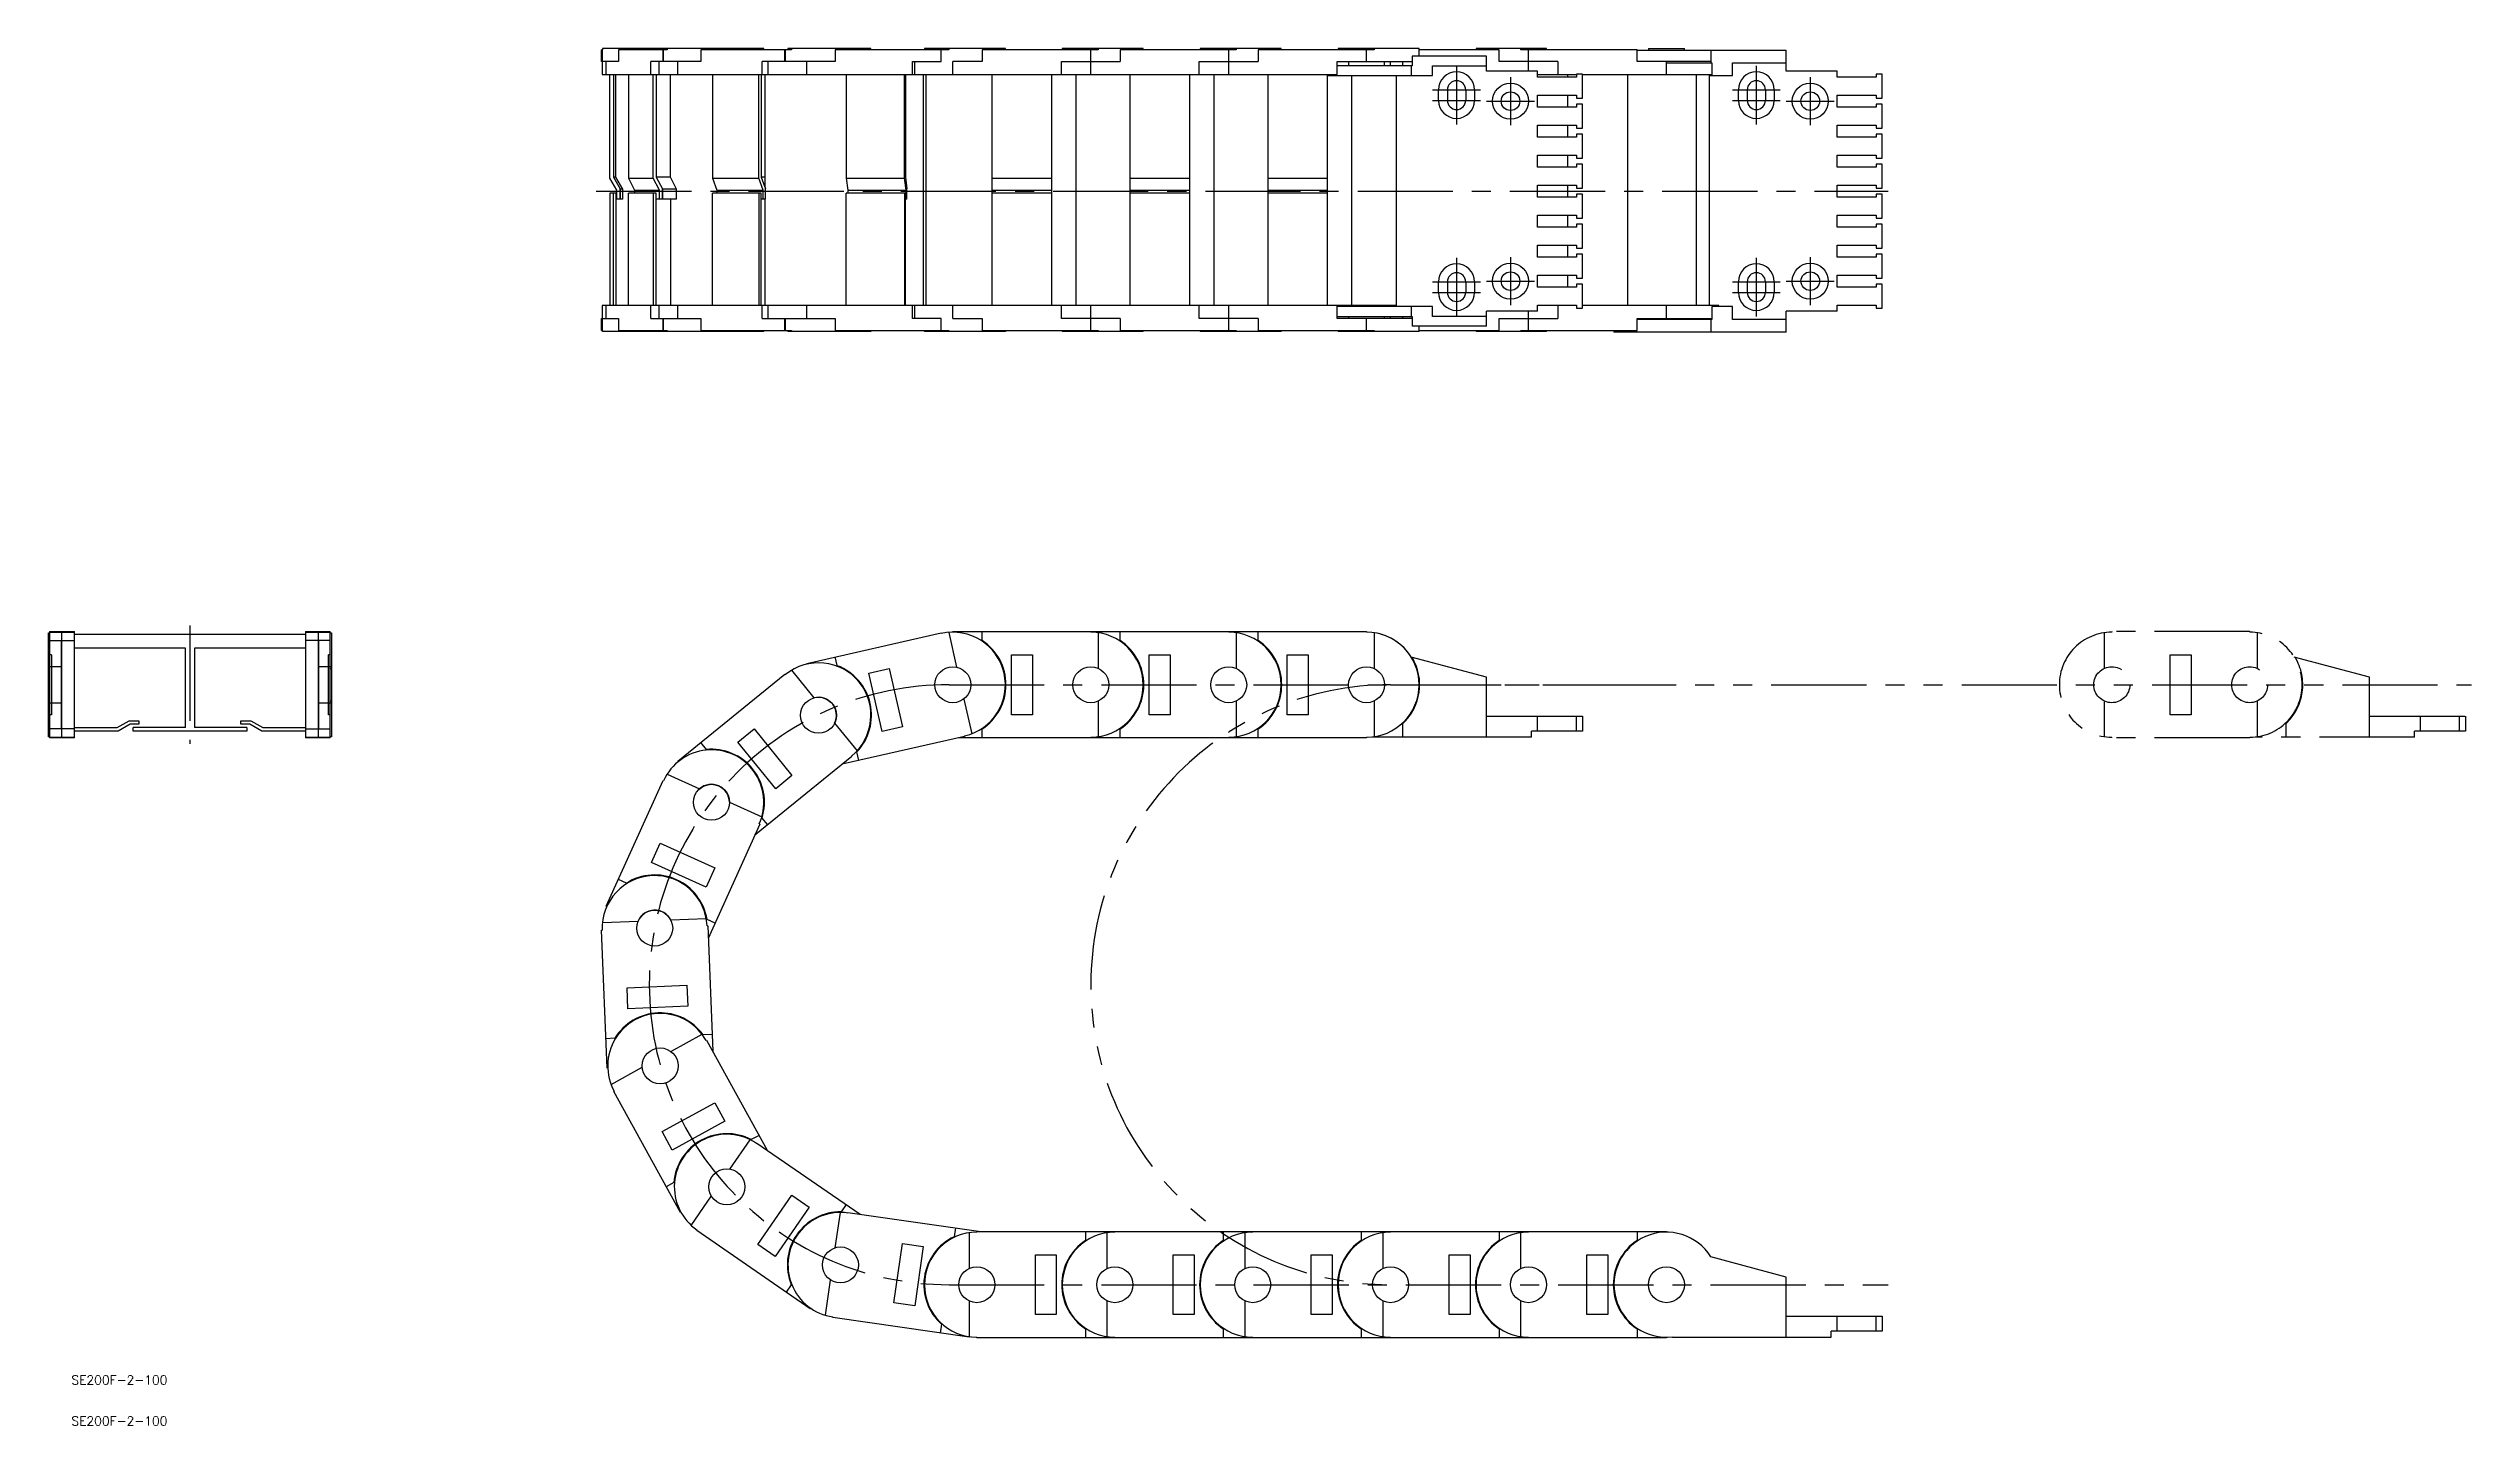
# Model space of a CAD drawing. Extents: x -185 to 624, y -365 to 94.
import ezdxf

# ---------------------------------------------------------------- set-up
doc = ezdxf.new("R2010")
doc.units = 0
doc.linetypes.add('CENTER', pattern=[50.8, 31.75, -6.35, 6.35, -6.35])
doc.linetypes.add('PHANTOM', pattern=[63.5, 31.75, -6.35, 6.35, -6.35, 6.35, -6.35])
doc.layers.get('0').update_dxf_attribs({"linetype": 'CONTINUOUS'})
doc.layers.add('CENTER', color=1, linetype='CONTINUOUS')
doc.styles.get("Standard").update_dxf_attribs({"font": 'txt.shx', "height": 3, "bigfont": 'bigfont.shx'})

# ---------------------------------------------------------------- blocks, each defined once
blk = doc.blocks.new('*U2')
at = {"color": 7, "linetype": 'CONTINUOUS'}
blk.add_text('SE200F-2-100', height=3, dxfattribs=at).set_placement((-176.87, -364.65))
blk = doc.blocks.new('*U3')
at = {"color": 7, "linetype": 'CONTINUOUS'}
blk.add_text('SE200F-2-100', height=3, dxfattribs=at).set_placement((-176.87, -350.98))

msp = doc.modelspace()

# ---------------------------------------------------------------- linework, layer by layer
at = {"color": 7, "linetype": 'CONTINUOUS'}
for p, q in [((0, 90.05), (0, 94)), ((0.28, 94), (0, 94)), ((5.59, 90.05), (0, 90.05)), ((0.19, 94), (0.19, 85.7)), ((54.12, 94.4), (0.28, 94.4)), ((0.28, 94.4), (0.28, 94)), ((1.55, 85.7), (1.55, 90.05)), ((21.86, 94), (5.59, 94)), ((5.59, 94), (5.59, 90.05)), ((33.06, 90.05), (16.45, 90.05)), ((16.45, 85.7), (16.45, 90.05)), ((19.12, 90.05), (19.12, 85.7)), ((20.49, 90.05), (20.49, 94)), ((20.67, 90.05), (20.67, 94)), ((21.86, 94.4), (21.86, 94)), ((25.45, 85.7), (25.45, 90.05)), ((33.06, 94), (33.06, 90.05)), ((63.33, 94), (33.06, 94)), ((53.55, 85.7), (53.55, 90.05)), ((77.95, 90.05), (53.55, 90.05)), ((54.12, 94), (54.12, 94.4)), ((55.41, 90.05), (55.41, 85.7)), ((61.15, 90.05), (61.15, 94)), ((61.28, 90.05), (61.28, 94)), ((89.82, 94.4), (62.14, 94.4)), ((62.14, 94.4), (62.14, 94)), ((63.33, 94.4), (63.33, 94)), ((68.4, 85.7), (68.4, 90.05)), ((115.78, 94), (77.95, 94)), ((77.95, 94), (77.95, 90.05)), ((89.82, 94), (89.82, 94.4)), ((103.7, 85.7), (103.7, 90.05)), ((103.7, 90.05), (113.3, 90.05)), ((104.35, 90.05), (104.35, 85.7)), ((107.67, 94.4), (107.67, 94)), ((134.67, 94.4), (107.67, 94.4)), ((111.17, 94.4), (111.17, 94)), ((113.25, 90.05), (113.25, 94)), ((113.3, 90.05), (113.3, 94)), ((115.78, 94.4), (115.78, 94)), ((117.17, 85.7), (117.17, 90.05)), ((126.97, 90.05), (117.17, 90.05)), ((165.67, 94), (126.97, 94)), ((126.97, 94), (126.97, 90.05)), ((134.67, 94), (134.67, 94.4)), ((153.37, 85.7), (153.37, 90.05)), ((153.37, 90.05), (172.97, 90.05)), ((180.67, 94.4), (153.67, 94.4)), ((153.67, 94.4), (153.67, 94)), ((157.17, 94.4), (157.17, 94)), ((163.17, 85.7), (163.17, 94)), ((165.67, 94.4), (165.67, 94)), ((172.97, 94), (172.97, 90.05)), ((211.67, 94), (172.97, 94)), ((180.67, 94), (180.67, 94.4)), ((199.37, 85.7), (199.37, 90.05)), ((199.37, 90.05), (218.97, 90.05)), ((226.67, 94.4), (199.67, 94.4)), ((199.67, 94.4), (199.67, 94)), ((203.17, 94.4), (203.17, 94)), ((209.17, 85.7), (209.17, 94)), ((211.67, 94.4), (211.67, 94)), ((218.97, 94), (218.97, 90.05)), ((257.67, 94), (218.97, 94)), ((226.67, 94), (226.67, 94.4)), ((245.37, 90.05), (270.32, 90.05)), ((245.37, 85.7), (245.37, 90.05)), ((245.67, 94.4), (245.67, 94)), ((272.67, 94.4), (245.67, 94.4)), ((249.17, 90.05), (249.17, 88.6)), ((255.17, 90.05), (255.17, 94)), ((257.67, 94.4), (257.67, 94)), ((261.17, 88.6), (261.17, 90.05)), ((263.17, 88.6), (263.17, 90.05)), ((267.17, 90.05), (267.17, 88.6)), ((295.17, 91.85), (270.32, 91.85)), ((270.32, 91.85), (270.32, 88.6)), ((272.67, 91.85), (272.67, 94.4)), ((299.37, 94), (272.67, 94)), ((315.17, 94.4), (291.67, 94.4)), ((291.67, 94.4), (291.67, 94)), ((295.17, 88.6), (295.17, 91.85)), ((299.37, 90.05), (299.37, 94)), ((318.97, 90.05), (299.37, 90.05)), ((306.67, 94), (306.67, 94.4)), ((345.37, 94), (306.67, 94)), ((309.17, 86.85), (309.17, 94)), ((315.17, 94), (315.17, 94.4)), ((318.97, 90.05), (318.97, 85.7)), ((345.37, 90.05), (345.37, 94)), ((345.37, 93.85), (395.17, 93.85)), ((370.04, 90.05), (345.37, 90.05)), ((349.17, 94.4), (361.17, 94.4)), ((349.17, 94.4), (349.17, 93.85)), ((355.17, 85.7), (355.17, 90.05)), ((355.17, 89.6), (370.32, 89.6)), ((361.17, 93.85), (361.17, 94.4)), ((370.04, 93.85), (370.04, 89.6)), ((370.32, 89.6), (370.32, 85.35)), ((377.17, 89.6), (395.17, 89.6)), ((377.17, 85.35), (377.17, 89.6)), ((395.17, 86.85), (395.17, 93.85)), ((0.19, 85.7), (245.37, 85.7)), ((2.72, 51.2), (2.72, 85.7)), ((3.92, 85.7), (3.92, 51.52)), ((4.72, 51.52), (4.72, 85.7)), ((8.91, 85.7), (8.91, 51.2)), ((17.14, 51.2), (17.14, 85.7)), ((18.23, 85.7), (18.23, 51.52)), ((22.94, 51.52), (22.94, 85.7)), ((36.93, 85.7), (36.93, 51.2)), ((52.45, 51.2), (52.45, 85.7)), ((53.21, 85.7), (53.21, 51.52)), ((54.4, 85.7), (54.4, 48.24)), ((81.56, 85.7), (81.56, 51.2)), ((101.06, 51.2), (101.06, 85.7)), ((101.33, 85.7), (101.33, 51.52)), ((107.2, 85.7), (107.2, 8.7)), ((108.19, 85.7), (108.19, 8.7)), ((130.17, 85.7), (130.17, 8.7)), ((150.17, 8.7), (150.17, 85.7)), ((158.17, 85.7), (158.17, 8.7)), ((176.17, 85.7), (176.17, 8.7)), ((196.17, 8.7), (196.17, 85.7)), ((204.17, 85.7), (204.17, 8.7)), ((222.17, 85.7), (222.17, 8.7)), ((242.17, 8.7), (242.17, 85.7)), ((242.17, 85.35), (277.17, 85.35)), ((270.32, 88.6), (245.37, 88.6)), ((250.17, 85.35), (250.17, 8.7)), ((265.17, 8.35), (265.17, 85.35)), ((270.04, 88.6), (270.04, 85.35)), ((277.17, 88.6), (295.17, 88.6)), ((277.17, 85.35), (277.17, 88.6)), ((295.17, 86.85), (295.17, 88.6)), ((312.17, 86.85), (295.17, 86.85)), ((312.17, 84.85), (312.17, 86.85)), ((325.17, 84.85), (312.17, 84.85)), ((312.18, 85.7), (325.17, 85.7)), ((322.17, 85.7), (322.17, 84.85)), ((327.17, 85.85), (325.17, 85.85)), ((325.17, 85.85), (325.17, 84.85)), ((327.17, 77.85), (327.17, 85.85)), ((327.17, 85.7), (370.32, 85.7)), ((342.17, 85.7), (342.17, 8.7)), ((365.17, 8.7), (365.17, 85.7)), ((369.42, 85.35), (369.42, 8.7)), ((369.42, 85.35), (377.17, 85.35)), ((412.17, 86.85), (395.17, 86.85)), ((412.17, 84.85), (412.17, 86.85)), ((425.17, 84.85), (412.17, 84.85)), ((427.17, 85.85), (425.17, 85.85)), ((425.17, 85.85), (425.17, 84.85)), ((427.17, 77.85), (427.17, 85.85)), ((279.17, 77.1), (279.17, 80.6)), ((282.12, 80.6), (282.12, 77.1)), ((288.22, 80.6), (288.22, 77.1)), ((291.17, 80.6), (291.17, 77.1)), ((312.17, 74.85), (312.17, 78.85)), ((312.17, 78.85), (325.17, 78.85)), ((325.17, 74.85), (312.17, 74.85)), ((322.17, 78.85), (322.17, 74.85)), ((325.17, 78.85), (325.17, 77.85)), ((325.17, 77.85), (327.17, 77.85)), ((327.17, 75.85), (325.17, 75.85)), ((325.17, 75.85), (325.17, 74.85)), ((327.17, 67.85), (327.17, 75.85)), ((379.17, 77.1), (379.17, 80.6)), ((382.12, 80.6), (382.12, 77.1)), ((388.22, 80.6), (388.22, 77.1)), ((391.17, 80.6), (391.17, 77.1)), ((412.17, 74.85), (412.17, 78.85)), ((412.17, 78.85), (425.17, 78.85)), ((425.17, 74.85), (412.17, 74.85)), ((425.17, 78.85), (425.17, 77.85)), ((425.17, 77.85), (427.17, 77.85)), ((427.17, 75.85), (425.17, 75.85)), ((425.17, 75.85), (425.17, 74.85)), ((427.17, 67.85), (427.17, 75.85)), ((312.17, 68.85), (325.17, 68.85)), ((312.17, 64.85), (312.17, 68.85)), ((325.17, 64.85), (312.17, 64.85)), ((322.17, 68.85), (322.17, 64.85)), ((325.17, 68.85), (325.17, 67.85)), ((325.17, 67.85), (327.17, 67.85)), ((325.17, 65.85), (325.17, 64.85)), ((327.17, 65.85), (325.17, 65.85)), ((327.17, 57.85), (327.17, 65.85)), ((412.17, 68.85), (425.17, 68.85)), ((412.17, 64.85), (412.17, 68.85)), ((425.17, 64.85), (412.17, 64.85)), ((425.17, 68.85), (425.17, 67.85)), ((425.17, 67.85), (427.17, 67.85)), ((425.17, 65.85), (425.17, 64.85)), ((427.17, 65.85), (425.17, 65.85)), ((427.17, 57.85), (427.17, 65.85)), ((312.17, 58.85), (325.17, 58.85)), ((312.17, 54.85), (312.17, 58.85)), ((322.17, 58.85), (322.17, 54.85)), ((325.17, 58.85), (325.17, 57.85)), ((325.17, 57.85), (327.17, 57.85)), ((412.17, 58.85), (425.17, 58.85)), ((412.17, 54.85), (412.17, 58.85)), ((425.17, 58.85), (425.17, 57.85)), ((425.17, 57.85), (427.17, 57.85)), ((5.03, 47.2), (2.72, 51.2)), ((3.92, 51.52), (6.2, 47.56)), ((4.72, 51.52), (3.92, 51.52)), ((7.02, 47.52), (4.72, 51.52)), ((8.91, 51.2), (17.14, 51.2)), ((8.91, 51.2), (11.01, 47.2)), ((19.25, 47.2), (17.14, 51.2)), ((18.23, 51.52), (20.32, 47.56)), ((22.94, 51.52), (18.23, 51.52)), ((24.97, 47.52), (22.94, 51.52)), ((36.93, 51.2), (52.45, 51.2)), ((36.93, 51.2), (38.39, 47.2)), ((53.91, 47.2), (52.45, 51.2)), ((53.21, 51.52), (54.65, 47.56)), ((54.4, 51.52), (53.21, 51.52)), ((81.56, 51.2), (101.06, 51.2)), ((81.56, 51.2), (82.07, 47.2)), ((101.58, 47.2), (101.06, 51.2)), ((101.33, 51.52), (101.84, 47.56)), ((130.17, 51.2), (150.17, 51.2)), ((176.17, 51.2), (196.17, 51.2)), ((222.17, 51.2), (242.17, 51.2)), ((325.17, 54.85), (312.17, 54.85)), ((312.17, 44.85), (312.17, 48.85)), ((312.17, 48.85), (325.17, 48.85)), ((322.17, 48.85), (322.17, 44.85)), ((327.17, 55.85), (325.17, 55.85)), ((325.17, 55.85), (325.17, 54.85)), ((325.17, 48.85), (325.17, 47.85)), ((327.17, 47.85), (327.17, 55.85)), ((425.17, 54.85), (412.17, 54.85)), ((412.17, 44.85), (412.17, 48.85)), ((412.17, 48.85), (425.17, 48.85)), ((427.17, 55.85), (425.17, 55.85)), ((425.17, 55.85), (425.17, 54.85)), ((425.17, 48.85), (425.17, 47.85)), ((427.17, 47.85), (427.17, 55.85)), ((2.72, 46.2), (2.72, 8.7)), ((4.72, 46.2), (2.72, 46.2)), ((3.92, 8.7), (3.92, 46.2)), ((4.72, 46.2), (4.72, 8.7)), ((5.03, 44.2), (5.03, 47.2)), ((7.02, 44.2), (5.03, 44.2)), ((6.2, 44.2), (6.2, 47.56)), ((6.2, 47.56), (6.23, 47.52)), ((6.23, 47.52), (6.23, 44.2)), ((7.02, 47.52), (6.23, 47.52)), ((7.02, 44.2), (7.02, 47.52)), ((8.91, 8.7), (8.91, 46.2)), ((18.23, 46.2), (8.91, 46.2)), ((11.01, 47.2), (11.01, 46.2)), ((11.01, 47.2), (19.25, 47.2)), ((17.14, 46.2), (17.14, 8.7)), ((18.23, 8.7), (18.23, 46.2)), ((24.97, 44.2), (18.23, 44.2)), ((19.25, 44.2), (19.25, 47.2)), ((20.32, 44.2), (20.32, 47.56)), ((20.33, 47.52), (20.33, 44.2)), ((24.97, 47.52), (20.33, 47.52)), ((22.94, 44.2), (22.94, 8.7)), ((24.97, 44.2), (24.97, 47.52)), ((36.93, 8.7), (36.93, 46.2)), ((53.21, 46.2), (36.93, 46.2)), ((38.39, 47.2), (38.39, 46.2)), ((38.39, 47.2), (53.91, 47.2)), ((52.45, 46.2), (52.45, 8.7)), ((53.21, 8.7), (53.21, 46.2)), ((54.65, 44.2), (53.21, 44.2)), ((53.91, 44.2), (53.91, 47.2)), ((54.4, 44.2), (54.4, 8.7)), ((54.65, 44.2), (54.65, 47.56)), ((81.56, 8.7), (81.56, 46.2)), ((101.33, 46.2), (81.56, 46.2)), ((82.07, 47.2), (82.07, 46.2)), ((82.07, 47.2), (101.58, 47.2)), ((101.06, 46.2), (101.06, 8.7)), ((101.33, 8.7), (101.33, 46.2)), ((101.84, 44.2), (101.33, 44.2)), ((101.58, 44.2), (101.58, 47.2)), ((101.84, 44.2), (101.84, 47.56)), ((130.17, 47.2), (150.17, 47.2)), ((150.17, 46.2), (130.17, 46.2)), ((176.17, 47.2), (196.17, 47.2)), ((196.17, 46.2), (176.17, 46.2)), ((222.17, 47.2), (242.17, 47.2)), ((242.17, 46.2), (222.17, 46.2)), ((325.17, 44.85), (312.17, 44.85)), ((325.17, 47.85), (327.17, 47.85)), ((325.17, 45.85), (325.17, 44.85)), ((327.17, 45.85), (325.17, 45.85)), ((327.17, 37.85), (327.17, 45.85)), ((425.17, 44.85), (412.17, 44.85)), ((425.17, 47.85), (427.17, 47.85)), ((425.17, 45.85), (425.17, 44.85)), ((427.17, 45.85), (425.17, 45.85)), ((427.17, 37.85), (427.17, 45.85)), ((312.17, 38.85), (325.17, 38.85)), ((312.17, 34.85), (312.17, 38.85)), ((325.17, 34.85), (312.17, 34.85)), ((322.17, 38.85), (322.17, 34.85)), ((325.17, 38.85), (325.17, 37.85)), ((325.17, 37.85), (327.17, 37.85)), ((327.17, 35.85), (325.17, 35.85)), ((325.17, 35.85), (325.17, 34.85)), ((327.17, 27.85), (327.17, 35.85)), ((412.17, 38.85), (425.17, 38.85)), ((412.17, 34.85), (412.17, 38.85)), ((425.17, 34.85), (412.17, 34.85)), ((425.17, 38.85), (425.17, 37.85)), ((425.17, 37.85), (427.17, 37.85)), ((427.17, 35.85), (425.17, 35.85)), ((425.17, 35.85), (425.17, 34.85)), ((427.17, 27.85), (427.17, 35.85)), ((312.17, 28.85), (325.17, 28.85)), ((312.17, 24.85), (312.17, 28.85)), ((325.17, 24.85), (312.17, 24.85)), ((322.17, 28.85), (322.17, 24.85)), ((325.17, 28.85), (325.17, 27.85)), ((325.17, 27.85), (327.17, 27.85)), ((325.17, 25.85), (325.17, 24.85)), ((327.17, 25.85), (325.17, 25.85)), ((327.17, 17.85), (327.17, 25.85)), ((412.17, 28.85), (425.17, 28.85)), ((412.17, 24.85), (412.17, 28.85)), ((425.17, 24.85), (412.17, 24.85)), ((425.17, 28.85), (425.17, 27.85)), ((425.17, 27.85), (427.17, 27.85)), ((425.17, 25.85), (425.17, 24.85)), ((427.17, 25.85), (425.17, 25.85)), ((427.17, 17.85), (427.17, 25.85)), ((279.17, 13.1), (279.17, 16.6)), ((282.12, 16.6), (282.12, 13.1)), ((288.22, 16.6), (288.22, 13.1)), ((291.17, 16.6), (291.17, 13.1)), ((312.17, 14.85), (312.17, 18.85)), ((312.17, 18.85), (325.17, 18.85)), ((322.17, 18.85), (322.17, 14.85)), ((325.17, 18.85), (325.17, 17.85)), ((325.17, 17.85), (327.17, 17.85)), ((379.17, 13.1), (379.17, 16.6)), ((382.12, 16.6), (382.12, 13.1)), ((388.22, 16.6), (388.22, 13.1)), ((391.17, 16.6), (391.17, 13.1)), ((412.17, 14.85), (412.17, 18.85)), ((412.17, 18.85), (425.17, 18.85)), ((425.17, 18.85), (425.17, 17.85)), ((425.17, 17.85), (427.17, 17.85)), ((0.19, 8.7), (0.19, 0.4)), ((265.17, 8.7), (0.19, 8.7)), ((1.55, 4.35), (1.55, 8.7)), ((16.45, 4.35), (16.45, 8.7)), ((19.12, 8.7), (19.12, 4.35)), ((25.45, 4.35), (25.45, 8.7)), ((53.55, 4.35), (53.55, 8.7)), ((55.41, 8.7), (55.41, 4.36)), ((68.4, 4.35), (68.4, 8.7)), ((103.7, 4.35), (103.7, 8.7)), ((104.35, 8.7), (104.35, 4.36)), ((117.17, 4.35), (117.17, 8.7)), ((153.37, 4.35), (153.37, 8.7)), ((163.17, 0.4), (163.17, 8.7)), ((199.37, 4.35), (199.37, 8.7)), ((209.17, 0.4), (209.17, 8.7)), ((245.37, 4.35), (245.37, 8.7)), ((277.17, 8.35), (245.37, 8.35)), ((263.17, 8.35), (263.17, 8.7)), ((270.04, 8.35), (270.04, 5.1)), ((277.17, 5.1), (277.17, 8.35)), ((325.17, 14.85), (312.17, 14.85)), ((312.17, 8.85), (325.17, 8.85)), ((312.17, 6.85), (312.17, 8.85)), ((325.17, 8.7), (312.17, 8.7)), ((318.97, 8.7), (318.97, 4.35)), ((322.17, 8.85), (322.17, 8.7)), ((325.17, 15.85), (325.17, 14.85)), ((327.17, 15.85), (325.17, 15.85)), ((325.17, 8.85), (325.17, 7.85)), ((327.17, 7.85), (327.17, 15.85)), ((372.67, 8.7), (327.17, 8.7)), ((355.17, 4.35), (355.17, 8.7)), ((370.32, 8.35), (370.32, 4.1)), ((377.17, 8.35), (370.32, 8.35)), ((372.67, 8.35), (372.67, 8.7)), ((377.17, 4.1), (377.17, 8.35)), ((425.17, 14.85), (412.17, 14.85)), ((412.17, 8.85), (425.17, 8.85)), ((412.17, 6.85), (412.17, 8.85)), ((425.17, 15.85), (425.17, 14.85)), ((427.17, 15.85), (425.17, 15.85)), ((425.17, 8.85), (425.17, 7.85)), ((427.17, 7.85), (427.17, 15.85)), ((0, 0.4), (0, 4.35)), ((0, 4.35), (5.59, 4.35)), ((0, 0.4), (0.28, 0.4)), ((0.28, 0.4), (0.28, 0)), ((54.12, 0), (0.28, 0)), ((5.59, 4.35), (5.59, 0.4)), ((5.59, 0.4), (21.86, 0.4)), ((16.45, 4.35), (33.06, 4.35)), ((20.49, 0.4), (20.49, 4.35)), ((20.67, 0.4), (20.67, 4.35)), ((21.86, 0.4), (21.86, 0)), ((33.06, 4.35), (33.06, 0.4)), ((33.06, 0.4), (63.33, 0.4)), ((53.55, 4.35), (77.95, 4.35)), ((54.12, 0), (54.12, 0.4)), ((61.15, 0.4), (61.15, 4.35)), ((61.28, 0.4), (61.28, 4.35)), ((62.14, 0.4), (62.14, 0)), ((89.82, 0), (62.14, 0)), ((63.33, 0.4), (63.33, 0)), ((77.95, 4.35), (77.95, 0.4)), ((77.95, 0.4), (115.78, 0.4)), ((89.82, 0.4), (89.82, 0)), ((113.3, 4.35), (103.7, 4.35)), ((107.67, 0.4), (107.67, 0)), ((134.67, 0), (107.67, 0)), ((111.17, 0.4), (111.17, 0)), ((113.25, 0.4), (113.25, 4.35)), ((113.3, 0.4), (113.3, 4.35)), ((115.78, 0.4), (115.78, 0)), ((117.17, 4.35), (126.97, 4.35)), ((126.97, 4.35), (126.97, 0.4)), ((126.97, 0.4), (165.67, 0.4)), ((134.67, 0.4), (134.67, 0)), ((172.97, 4.35), (153.37, 4.35)), ((153.67, 0.4), (153.67, 0)), ((180.67, 0), (153.67, 0)), ((157.17, 0.4), (157.17, 0)), ((165.67, 0.4), (165.67, 0)), ((172.97, 4.35), (172.97, 0.4)), ((172.97, 0.4), (211.67, 0.4)), ((180.67, 0), (180.67, 0.4)), ((218.97, 4.35), (199.37, 4.35)), ((199.67, 0.4), (199.67, 0)), ((226.67, 0), (199.67, 0)), ((203.17, 0.4), (203.17, 0)), ((211.67, 0.4), (211.67, 0)), ((218.97, 4.35), (218.97, 0.4)), ((218.97, 0.4), (257.67, 0.4)), ((226.67, 0), (226.67, 0.4)), ((245.37, 5.1), (270.32, 5.1)), ((270.32, 4.35), (245.37, 4.35)), ((245.67, 0.4), (245.67, 0)), ((272.67, 0), (245.67, 0)), ((249.17, 5.1), (249.17, 4.35)), ((255.17, 0.4), (255.17, 4.35)), ((257.67, 0.4), (257.67, 0)), ((261.17, 4.35), (261.17, 5.1)), ((263.17, 4.35), (263.17, 5.1)), ((263.57, 4.36), (263.57, 4.35)), ((267.17, 5.1), (267.17, 4.36)), ((270.32, 5.1), (270.32, 1.85)), ((295.17, 1.85), (270.32, 1.85)), ((272.67, 0), (272.67, 1.85)), ((272.67, 0.4), (299.37, 0.4)), ((295.17, 5.1), (277.17, 5.1)), ((291.67, 0.4), (291.67, 0)), ((315.17, 0), (291.67, 0)), ((295.17, 1.85), (295.17, 6.85)), ((312.17, 6.85), (295.17, 6.85)), ((299.37, 0.4), (299.37, 4.35)), ((299.37, 4.35), (318.97, 4.35)), ((306.67, 0.4), (345.37, 0.4)), ((306.67, 0), (306.67, 0.4)), ((309.17, 0.4), (309.17, 6.85)), ((315.17, 0), (315.17, 0.4)), ((325.17, 7.85), (327.17, 7.85)), ((337.67, 0.4), (337.67, -0.15)), ((345.37, 4.35), (370.32, 4.35)), ((345.37, 0.4), (345.37, 4.35)), ((370.32, 4.1), (345.37, 4.1)), ((349.17, 4.35), (349.17, 4.1)), ((361.17, 4.1), (361.17, 4.35)), ((365.17, 4.1), (365.17, 4.35)), ((370.04, 4.1), (370.04, -0.15)), ((395.17, 4.1), (377.17, 4.1)), ((395.17, -0.15), (395.17, 6.85)), ((412.17, 6.85), (395.17, 6.85)), ((425.17, 7.85), (427.17, 7.85)), ((395.17, -0.15), (337.67, -0.15)), ((-184.53, -135.02), (-184.53, -100.38)), ((-184.53, -100.38), (-184.13, -100.38)), ((-184.13, -100), (-175.83, -100)), ((-184.13, -100), (-184.13, -135.4)), ((-184.13, -100.2), (-175.83, -100.2)), ((-184.13, -102.96), (-175.83, -102.96)), ((-180.18, -100), (-180.18, -135.4)), ((-180.18, -132.44), (-180.18, -102.96)), ((-175.83, -135.4), (-175.83, -100)), ((-98.83, -101), (-175.83, -101)), ((-98.83, -100), (-98.83, -135.4)), ((-98.83, -100), (-90.53, -100)), ((-98.83, -100.2), (-90.53, -100.2)), ((-90.53, -102.96), (-98.83, -102.96)), ((-94.49, -102.96), (-94.49, -132.44)), ((-94.48, -135.4), (-94.48, -100)), ((-90.53, -135.4), (-90.53, -100)), ((-90.53, -100.38), (-90.13, -100.38)), ((-90.13, -100.38), (-90.13, -135.02)), ((68.4, -110.62), (113.25, -100.44)), ((113.25, -100.44), (113.3, -100.63)), ((115.78, -100.26), (118.4, -111.83)), ((117.17, -100.2), (117.17, -100)), ((117.17, -100), (255.17, -100)), ((126.97, -102.96), (126.97, -100)), ((163.17, -100), (163.17, -100.2)), ((165.67, -100.38), (165.67, -112.25)), ((172.97, -102.96), (172.97, -100)), ((209.17, -100), (209.17, -100.2)), ((211.67, -100.38), (211.67, -112.25)), ((218.97, -102.96), (218.97, -100)), ((255.17, -100), (255.17, -100.2)), ((257.67, -100.38), (257.67, -112.25)), ((-180.18, -111.7), (-184.53, -111.7)), ((-184.53, -112.25), (-184.13, -112.25)), ((-183.53, -107.7), (-184.13, -107.7)), ((-183.53, -107.7), (-183.53, -127.7)), ((-180.18, -107.76), (-180.18, -107.76)), ((-138.83, -105.5), (-175.83, -105.5)), ((-138.83, -132), (-138.83, -105.5)), ((-135.83, -105.5), (-135.83, -132)), ((-98.83, -105.5), (-135.83, -105.5)), ((-94.49, -107.76), (-94.48, -107.76)), ((-90.13, -111.7), (-94.48, -111.7)), ((-91.13, -127.7), (-91.13, -107.7)), ((-90.53, -107.7), (-91.13, -107.7)), ((-90.53, -112.25), (-90.13, -112.25)), ((63.33, -112.87), (70.82, -122.08)), ((68.44, -110.82), (68.4, -110.62)), ((78.61, -111.34), (77.95, -108.45)), ((89.12, -113.82), (95.94, -112.27)), ((95.94, -112.27), (100.37, -131.77)), ((136.67, -127.7), (136.67, -107.7)), ((136.67, -107.7), (143.67, -107.7)), ((143.67, -107.7), (143.67, -127.7)), ((182.67, -127.7), (182.67, -107.7)), ((182.67, -107.7), (189.67, -107.7)), ((189.67, -107.7), (189.67, -127.7)), ((228.67, -127.7), (228.67, -107.7)), ((228.67, -107.7), (235.67, -107.7)), ((235.67, -107.7), (235.67, -127.7)), ((295.17, -115.2), (270.04, -108.47)), ((25.45, -143.16), (61.15, -114.15)), ((61.15, -114.15), (61.28, -114.3)), ((93.55, -133.32), (89.12, -113.82)), ((295.17, -135.2), (295.17, -115.2)), ((-184.13, -123.15), (-184.53, -123.15)), ((-184.53, -123.7), (-180.18, -123.7)), ((-183.53, -127.7), (-184.13, -127.7)), ((-180.18, -127.64), (-180.18, -127.64)), ((-94.48, -127.64), (-94.49, -127.64)), ((-94.48, -123.7), (-90.13, -123.7)), ((-90.53, -127.7), (-91.13, -127.7)), ((-90.13, -123.15), (-90.53, -123.15)), ((120.82, -122.47), (123.45, -134.04)), ((143.67, -127.7), (136.67, -127.7)), ((165.67, -123.15), (165.67, -135.02)), ((189.67, -127.7), (182.67, -127.7)), ((211.67, -123.15), (211.67, -135.02)), ((235.67, -127.7), (228.67, -127.7)), ((257.67, -123.15), (257.67, -135.02)), ((295.17, -128.2), (327.17, -128.2)), ((312.17, -133.2), (312.17, -128.2)), ((325.17, -133.2), (325.17, -128.2)), ((327.17, -128.2), (327.17, -133.2)), ((-184.13, -135.02), (-184.53, -135.02)), ((-175.83, -132.44), (-184.13, -132.44)), ((-184.13, -135.2), (-175.83, -135.2)), ((-175.83, -135.4), (-184.13, -135.4)), ((-175.83, -132), (-161.65, -132)), ((-161.33, -133.2), (-175.83, -133.2)), ((-161.65, -132), (-157.65, -129.69)), ((-157.33, -130.89), (-161.33, -133.2)), ((-157.65, -129.69), (-154.33, -129.69)), ((-154.33, -130.89), (-157.33, -130.89)), ((-138.83, -132), (-156.33, -132)), ((-156.33, -133.2), (-156.33, -132)), ((-118.33, -133.2), (-156.33, -133.2)), ((-154.33, -129.69), (-154.33, -130.89)), ((-118.33, -132), (-135.83, -132)), ((-120.33, -129.69), (-117.01, -129.69)), ((-120.33, -130.89), (-120.33, -129.69)), ((-117.33, -130.89), (-120.33, -130.89)), ((-118.33, -132), (-118.33, -133.2)), ((-113.33, -133.2), (-117.33, -130.89)), ((-117.01, -129.69), (-113.01, -132)), ((-98.83, -133.2), (-113.33, -133.2)), ((-113.01, -132), (-98.83, -132)), ((-98.83, -132.44), (-90.53, -132.44)), ((-98.83, -135.2), (-90.53, -135.2)), ((-90.53, -135.4), (-98.83, -135.4)), ((-90.13, -135.02), (-90.53, -135.02)), ((34.93, -139.28), (33.06, -136.98)), ((45.44, -136.84), (50.88, -132.42)), ((58.06, -152.36), (45.44, -136.84)), ((50.88, -132.42), (63.49, -147.94)), ((77.7, -130.54), (85.18, -139.75)), ((121.09, -134.96), (80.27, -144.23)), ((100.37, -131.77), (93.55, -133.32)), ((255.17, -135.4), (119.16, -135.4)), ((121.05, -134.77), (121.09, -134.96)), ((126.97, -135.4), (126.97, -132.44)), ((163.17, -135.2), (163.17, -135.4)), ((172.97, -135.4), (172.97, -132.44)), ((209.17, -135.2), (209.17, -135.4)), ((218.97, -135.4), (218.97, -132.44)), ((255.17, -135.2), (255.17, -135.4)), ((257.17, -135.2), (257.17, -135.09)), ((310.17, -135.2), (257.17, -135.2)), ((267.17, -130.71), (267.17, -135.2)), ((310.17, -135.2), (310.17, -133.2)), ((327.17, -133.2), (310.17, -133.2)), ((25.58, -143.32), (25.45, -143.16)), ((83.48, -141.62), (51.03, -167.99)), ((83.35, -141.47), (83.48, -141.62)), ((85.79, -142.98), (85.14, -140.09)), ((1.55, -191.54), (20.49, -149.61)), ((20.49, -149.61), (20.67, -149.7)), ((21.86, -147.49), (32.68, -152.37)), ((63.49, -147.94), (58.06, -152.36)), ((42.62, -156.86), (53.43, -161.75)), ((52.75, -164.18), (35.54, -202.29)), ((52.57, -164.1), (52.75, -164.18)), ((55.39, -164.45), (53.52, -162.15)), ((16.6, -176.93), (19.48, -170.55)), ((34.83, -185.16), (16.6, -176.93)), ((19.48, -170.55), (37.71, -178.79)), ((8.29, -183.82), (5.59, -182.6)), ((37.71, -178.79), (34.83, -185.16)), ((1.74, -191.62), (1.55, -191.54)), ((0, -199.53), (0.2, -199.52)), ((1.84, -245.49), (0, -199.53)), ((0.28, -197.02), (12.14, -196.54)), ((23.04, -196.11), (34.89, -195.63)), ((37.85, -197.17), (35.15, -195.96)), ((35.17, -198.12), (35.37, -198.11)), ((35.37, -198.11), (37.04, -239.9)), ((8.47, -218.71), (28.46, -217.91)), ((28.46, -217.91), (28.74, -224.9)), ((8.75, -225.7), (8.47, -218.71)), ((28.74, -224.9), (8.75, -225.7)), ((23.09, -239.96), (33.48, -234.23)), ((36.82, -234.28), (33.86, -234.4)), ((4.41, -235.58), (1.45, -235.7)), ((34.85, -236.33), (35.02, -236.23)), ((35.02, -236.23), (55.22, -272.85)), ((3.15, -250.96), (13.54, -245.23)), ((4.03, -253.33), (4.2, -253.24)), ((26.25, -293.61), (4.03, -253.33)), ((20.19, -266.69), (37.7, -257.03)), ((37.7, -257.03), (41.08, -263.16)), ((23.57, -272.82), (20.19, -266.69)), ((41.08, -263.16), (23.57, -272.82)), ((42.78, -279.15), (49.5, -269.37)), ((52.51, -267.93), (49.92, -269.36)), ((51.66, -270.64), (51.78, -270.48)), ((51.78, -270.48), (86.27, -294.2)), ((24.11, -283.6), (21.51, -285.03)), ((29.87, -297.92), (36.59, -288.14)), ((52.14, -304.35), (63.48, -287.87)), ((63.48, -287.87), (69.25, -291.84)), ((26.42, -293.51), (26.25, -293.61)), ((69.25, -291.84), (57.91, -308.32)), ((77.95, -305.37), (79.64, -293.63)), ((81.6, -290.99), (79.92, -293.43)), ((82.14, -293.81), (82.17, -293.61)), ((82.17, -293.61), (126.44, -300)), ((118, -298.78), (117.58, -301.71)), ((31.71, -299.64), (31.83, -299.48)), ((69.61, -325.71), (31.71, -299.64)), ((57.91, -308.32), (52.14, -304.35)), ((97.52, -323.81), (100.37, -304.02)), ((100.37, -304.02), (107.3, -305.02)), ((107.3, -305.02), (104.45, -324.81)), ((122.67, -312.25), (122.67, -300.38)), ((125.17, -300), (355.17, -300)), ((125.17, -300.2), (125.17, -300)), ((161.37, -300), (161.37, -302.96)), ((168.67, -312.25), (168.67, -300.38)), ((171.17, -300.2), (171.17, -300)), ((207.37, -300), (207.37, -302.96)), ((214.67, -312.25), (214.67, -300.38)), ((217.17, -300.2), (217.17, -300)), ((253.37, -300), (253.37, -302.96)), ((260.67, -312.25), (260.67, -300.38)), ((263.17, -300.2), (263.17, -300)), ((299.37, -300), (299.37, -302.96)), ((306.67, -312.25), (306.67, -300.38)), ((309.17, -300.2), (309.17, -300)), ((345.37, -300), (345.37, -302.96)), ((355.17, -300), (355.17, -300.2)), ((144.67, -307.7), (151.67, -307.7)), ((144.67, -327.7), (144.67, -307.7)), ((151.67, -307.7), (151.67, -327.7)), ((190.67, -327.7), (190.67, -307.7)), ((190.67, -307.7), (197.67, -307.7)), ((197.67, -307.7), (197.67, -327.7)), ((236.67, -327.7), (236.67, -307.7)), ((236.67, -307.7), (243.67, -307.7)), ((243.67, -307.7), (243.67, -327.7)), ((282.67, -327.7), (282.67, -307.7)), ((282.67, -307.7), (289.67, -307.7)), ((289.67, -307.7), (289.67, -327.7)), ((328.67, -327.7), (328.67, -307.7)), ((328.67, -307.7), (335.67, -307.7)), ((335.67, -307.7), (335.67, -327.7)), ((395.17, -315.2), (370.04, -308.47)), ((395.17, -335.2), (395.17, -315.2)), ((63.22, -317.72), (61.54, -320.16)), ((74.7, -327.92), (76.39, -316.17)), ((122.67, -335.02), (122.67, -323.15)), ((168.67, -335.02), (168.67, -323.15)), ((214.67, -335.02), (214.67, -323.15)), ((260.67, -335.02), (260.67, -323.15)), ((306.67, -335.02), (306.67, -323.15)), ((69.73, -325.55), (69.61, -325.71)), ((77.12, -328.65), (77.15, -328.45)), ((122.65, -335.22), (77.12, -328.65)), ((104.45, -324.81), (97.52, -323.81)), ((113.37, -330.89), (112.95, -333.82)), ((151.67, -327.7), (144.67, -327.7)), ((197.67, -327.7), (190.67, -327.7)), ((243.67, -327.7), (236.67, -327.7)), ((289.67, -327.7), (282.67, -327.7)), ((335.67, -327.7), (328.67, -327.7)), ((395.17, -328.2), (427.17, -328.2)), ((412.17, -333.2), (412.17, -328.2)), ((425.17, -333.2), (425.17, -328.2)), ((427.17, -328.2), (427.17, -333.2)), ((122.67, -335.02), (122.65, -335.22)), ((125.17, -335.4), (125.17, -335.2)), ((355.17, -335.4), (125.17, -335.4)), ((161.37, -332.44), (161.37, -335.4)), ((171.17, -335.4), (171.17, -335.2)), ((207.37, -332.44), (207.37, -335.4)), ((217.17, -335.4), (217.17, -335.2)), ((253.37, -332.44), (253.37, -335.4)), ((263.17, -335.4), (263.17, -335.2)), ((299.37, -332.44), (299.37, -335.4)), ((309.17, -335.4), (309.17, -335.2)), ((345.37, -332.44), (345.37, -335.4)), ((355.17, -335.2), (355.17, -335.4)), ((357.17, -335.09), (357.17, -335.2)), ((357.17, -335.2), (410.17, -335.2)), ((410.17, -335.2), (410.17, -333.2)), ((427.17, -333.2), (410.17, -333.2))]:
    msp.add_line(p, q, dxfattribs=at)
at = {"color": 3, "linetype": 'PHANTOM'}
for p, q in [((501.25, -100.38), (501.25, -112.25)), ((549.75, -100), (503.75, -100)), ((503.75, -100), (503.75, -100.2)), ((549.75, -100), (549.75, -100.2)), ((552.25, -100.38), (552.25, -112.25)), ((523.25, -127.7), (523.25, -107.7)), ((523.25, -107.7), (530.25, -107.7)), ((530.25, -107.7), (530.25, -127.7)), ((589.75, -115.2), (564.61, -108.47)), ((263.17, -117.7), (623.75, -117.7)), ((589.75, -135.2), (589.75, -115.2)), ((501.25, -123.15), (501.25, -135.02)), ((530.25, -127.7), (523.25, -127.7)), ((552.25, -123.15), (552.25, -135.02)), ((589.75, -128.2), (621.75, -128.2)), ((606.75, -133.2), (606.75, -128.2)), ((619.75, -133.2), (619.75, -128.2)), ((621.75, -128.2), (621.75, -133.2)), ((503.75, -135.4), (503.75, -135.2)), ((549.75, -135.4), (503.75, -135.4)), ((549.75, -135.2), (549.75, -135.4)), ((551.75, -135.2), (551.75, -135.09)), ((604.75, -135.2), (551.75, -135.2)), ((561.75, -130.71), (561.75, -135.2)), ((604.75, -135.2), (604.75, -133.2)), ((621.75, -133.2), (604.75, -133.2))]:
    msp.add_line(p, q, dxfattribs=at)
at = {"color": 7, "linetype": 'CONTINUOUS'}
for centre, radius in [((303.17, 76.85), 6), ((403.17, 76.85), 6), ((303.17, 76.85), 3.1), ((403.17, 76.85), 3.1), ((303.17, 16.85), 6), ((303.17, 16.85), 3.1), ((403.17, 16.85), 6), ((403.17, 16.85), 3.1), ((117.17, -117.7), 6), ((163.17, -117.7), 6), ((209.17, -117.7), 6), ((255.17, -117.7), 6), ((72.32, -127.89), 6), ((36.62, -156.9), 6), ((17.69, -198.82), 6), ((19.52, -244.78), 6), ((41.74, -285.06), 6), ((79.64, -311.13), 6), ((125.17, -317.7), 6), ((171.17, -317.7), 6), ((217.17, -317.7), 6), ((263.17, -317.7), 6), ((309.17, -317.7), 6), ((355.17, -317.7), 6)]:
    msp.add_circle(centre, radius, dxfattribs=at)
at = {"color": 3, "linetype": 'PHANTOM'}
for centre in [(503.75, -117.7), (549.75, -117.7)]:
    msp.add_circle(centre, 6, dxfattribs=at)
at = {"color": 7, "linetype": 'CONTINUOUS'}
for centre, radius, start, end in [((285.17, 80.6), 6, 0, 180), ((285.17, 80.6), 3.05, 0, 180), ((385.17, 80.6), 6, 0, 180), ((385.17, 80.6), 3.05, 0, 180), ((285.17, 77.1), 6, 180, 0), ((285.17, 77.1), 3.05, 180, 0), ((385.17, 77.1), 6, 180, 0), ((385.17, 77.1), 3.05, 180, 0), ((285.17, 16.6), 6, 0, 180), ((285.17, 16.6), 3.05, 0, 180), ((385.17, 16.6), 6, 0, 180), ((385.17, 16.6), 3.05, 0, 180), ((285.17, 13.1), 6, 180, 0), ((285.17, 13.1), 3.05, 180, 0), ((385.17, 13.1), 6, 180, 0), ((385.17, 13.1), 3.05, 180, 0), ((117.17, -117.7), 17.5, 282.79228, 102.79228), ((117.17, -117.7), 17.7, 303.61932, 56.38068), ((163.17, -117.7), 17.5, 270, 90), ((163.17, -117.7), 17.7, 303.61932, 56.38068), ((209.17, -117.7), 17.5, 270, 90), ((209.17, -117.7), 17.7, 303.61932, 56.38068), ((255.17, -117.7), 17.5, 270, 90), ((255.17, -117.7), 17.5, 31.85084, 81.78679), ((72.32, -127.89), 17.5, 309.10232, 129.10232), ((72.32, -127.89), 17.7, 316.4116, 69.17297), ((255.17, -117.7), 17.7, 312.68491, 31.16456), ((72.32, -127.89), 6, 333.72664, 104.478), ((36.62, -156.9), 17.5, 335.69647, 155.69647), ((36.62, -156.9), 17.7, 342.72164, 95.48301), ((36.62, -156.9), 6, 0.32078, 131.07215), ((17.69, -198.82), 17.5, 2.29061, 182.29061), ((17.69, -198.82), 17.7, 9.31578, 122.07715), ((17.69, -198.82), 6, 26.91493, 157.66629), ((19.52, -244.78), 17.5, 28.88475, 208.88476), ((19.52, -244.78), 17.7, 35.90993, 148.67129), ((41.74, -285.06), 17.7, 62.50407, 175.26544), ((41.74, -285.06), 17.5, 55.4789, 235.4789), ((79.64, -311.13), 17.7, 89.09821, 201.85958), ((79.64, -311.13), 17.5, 81.78894, 261.78894), ((125.17, -317.7), 17.7, 115.40826, 228.16962), ((125.17, -317.7), 17.5, 90, 270), ((171.17, -317.7), 17.7, 123.61932, 236.38068), ((171.17, -317.7), 17.5, 90, 270), ((217.17, -317.7), 17.7, 123.61932, 236.38068), ((217.17, -317.7), 17.5, 90, 270), ((263.17, -317.7), 17.7, 123.61932, 236.38068), ((263.17, -317.7), 17.5, 90, 270), ((309.17, -317.7), 17.7, 123.61932, 236.38068), ((309.17, -317.7), 17.5, 90, 270), ((355.17, -317.7), 17.7, 123.61932, 236.38068), ((355.17, -317.7), 17.5, 31.85084, 276.56243)]:
    msp.add_arc(centre, radius, start, end, dxfattribs=at)
at = {"color": 3, "linetype": 'PHANTOM'}
for centre, radius, start, end in [((503.75, -117.7), 17.5, 90, 270), ((549.75, -117.7), 17.5, 270, 90), ((549.75, -117.7), 17.7, 312.68491, 31.16456), ((263.17, -217.7), 100, 90, 270)]:
    msp.add_arc(centre, radius, start, end, dxfattribs=at)
at = {"layer": 'CENTER', "color": 1, "linetype": 'CENTER'}
for p, q in [((285.17, 88.6), (285.17, 69.1)), ((303.17, 84.85), (303.17, 68.85)), ((385.17, 88.6), (385.17, 69.1)), ((403.17, 84.85), (403.17, 68.85)), ((277.17, 80.6), (293.17, 80.6)), ((277.17, 77.1), (293.17, 77.1)), ((295.17, 76.85), (311.17, 76.85)), ((377.17, 80.6), (393.17, 80.6)), ((377.17, 77.1), (393.17, 77.1)), ((395.17, 76.85), (411.17, 76.85)), ((-1.81, 46.85), (429.17, 46.85)), ((285.17, 24.6), (285.17, 5.1)), ((303.17, 24.85), (303.17, 8.85)), ((385.17, 24.6), (385.17, 5.1)), ((403.17, 24.85), (403.17, 8.85)), ((277.17, 16.6), (293.17, 16.6)), ((295.17, 16.85), (311.17, 16.85)), ((377.17, 16.6), (393.17, 16.6)), ((395.17, 16.85), (411.17, 16.85)), ((277.17, 13.1), (293.17, 13.1)), ((377.17, 13.1), (393.17, 13.1)), ((-137.33, -98), (-137.33, -137.4)), ((115.89, -117.7), (329.17, -117.7)), ((115.89, -317.7), (429.17, -317.7))]:
    msp.add_line(p, q, dxfattribs=at)
msp.add_arc((115.89, -217.7), 100, 90, 270, dxfattribs=at)

# ---------------------------------------------------------------- block references
at = {"color": 7, "linetype": 'CONTINUOUS'}
for name in ['*U3', '*U2']:
    msp.add_blockref(name, (0, 0), dxfattribs=at)

doc.saveas('drawing.dxf')
